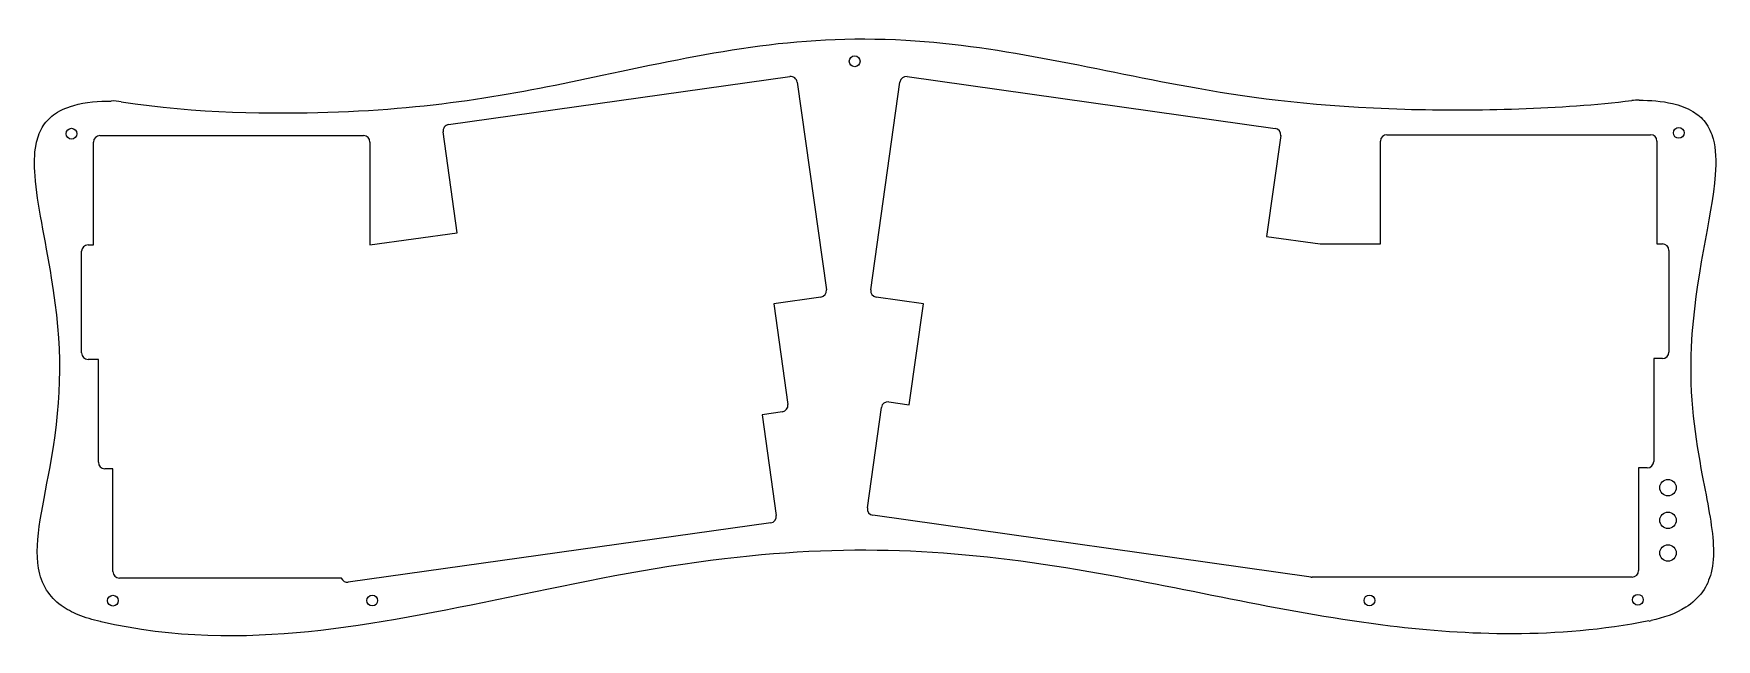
# Model space of a CAD drawing. Header units: millimetres. Extents: x -148 to 148, y -53 to 53.
import ezdxf

# ---------------------------------------------------------------- set-up
doc = ezdxf.new("R2010")
doc.units = ezdxf.units.MM
doc.layers.get('0').update_dxf_attribs({"linetype": 'CONTINUOUS'})

msp = doc.modelspace()

# ---------------------------------------------------------------- linework, layer by layer
for p, q in [((-75.14, 37.29), (-14.99, 45.75)), ((-13.71, 44.78), (-8.57, 8.22)), ((-0.76, 8.21), (4.38, 44.78)), ((5.67, 45.75), (70.53, 36.63)), ((-73.62, 18.27), (-76.11, 36.01)), ((-137.72, 16.12), (-137.72, 34.23)), ((-136.58, 35.36), (-90.13, 35.36)), ((-88.99, 34.23), (-88.99, 16.11)), ((71.5, 35.35), (69.01, 17.61)), ((89.07, 16.28), (89.07, 34.38)), ((90.21, 35.52), (136.66, 35.52)), ((137.79, 34.38), (137.79, 16.28)), ((-88.99, 16.11), (-73.62, 18.27)), ((-139.81, -2.89), (-139.81, 14.99)), ((-138.68, 16.12), (-137.72, 16.12)), ((69.01, 17.61), (78.47, 16.28)), ((78.47, 16.28), (89.07, 16.28)), ((137.79, 16.28), (138.76, 16.28)), ((139.89, 15.14), (139.89, -2.74)), ((-9.54, 6.93), (-17.84, 5.76)), ((8.52, 5.76), (0.21, 6.93)), ((-17.84, 5.76), (-15.35, -11.98)), ((6.02, -12.01), (8.52, 5.76)), ((-136.86, -4.03), (-138.68, -4.03)), ((-136.86, -22.13), (-136.86, -4.03)), ((137.23, -3.87), (137.23, -21.98)), ((138.76, -3.87), (137.23, -3.87)), ((2.43, -11.51), (6.02, -12.01)), ((-16.32, -13.26), (-19.9, -13.76)), ((-19.9, -13.76), (-17.41, -31.52)), ((-1.34, -30.18), (1.15, -12.48)), ((-134.29, -23.27), (-135.72, -23.27)), ((-134.29, -41.37), (-134.29, -23.27)), ((134.56, -23.12), (134.56, -41.21)), ((136.09, -23.12), (134.56, -23.12)), ((76.83, -42.34), (-0.38, -31.46)), ((-18.38, -32.8), (-92.81, -43.25)), ((-94.04, -42.51), (-133.15, -42.51)), ((133.42, -42.35), (77.04, -42.36))]:
    msp.add_line(p, q)
for centre, radius in [((-3.58, 48.44), 0.95), ((-141.59, 35.69), 0.95), ((141.64, 35.84), 0.95), ((139.74, -26.6), 1.45), ((139.74, -32.35), 1.45), ((139.74, -38.1), 1.45), ((-134.29, -46.49), 0.95), ((-88.59, -46.47), 0.95), ((87.13, -46.46), 0.95), ((134.43, -46.34), 0.95)]:
    msp.add_circle(centre, radius)
for centre, radius, start, end in [((-14.84, 44.62), 1.14, 7.9974, 97.9995), ((5.51, 44.62), 1.14, 81.9992, 171.9973), ((134.49, 32.12), 9.47, 89.0172, 96.83), ((-134.34, 31.98), 9.47, 80.7894, 91.4487), ((-74.98, 36.17), 1.14, 97.9995, 188.0027), ((70.37, 35.5), 1.14, -7.9979, 81.9992), ((-136.58, 34.23), 1.14, 90, 180), ((-90.13, 34.23), 1.14, 0, 90), ((90.21, 34.38), 1.14, 90, 180), ((136.66, 34.38), 1.14, 0, 90), ((-138.68, 14.99), 1.14, 90, 180), ((138.76, 15.14), 1.14, 0, 90), ((-9.7, 8.06), 1.14, -81.9924, 7.9974), ((0.37, 8.06), 1.14, 171.9973, 261.994), ((-138.68, -2.89), 1.14, 180, 270), ((138.76, -2.74), 1.14, -90, 0), ((2.27, -12.64), 1.14, 82.0002, 171.9973), ((-16.48, -12.13), 1.14, -81.9997, 7.9987), ((-135.72, -22.13), 1.14, 180, 270), ((136.09, -21.98), 1.14, -90, 0), ((-18.54, -31.68), 1.14, -82.0117, 7.9604), ((-0.22, -30.34), 1.14, 171.9973, 261.9818), ((-133.15, -41.37), 1.14, 180, 270), ((133.42, -41.21), 1.14, -89.9988, 0), ((-92.97, -42.12), 1.14, 199.8086, 277.9883), ((77.68, -33.45), 8.93, 264.5341, 265.8846), ((-139.47, -63.38), 13.54, 76.8203, 77.4903), ((133.77, -36.8), 13.53, 281.1687, 282.8734)]:
    msp.add_arc(centre, radius, start, end)
for points, knots in [([(-132.82, 41.33), (-119.88, 39.23), (-105.64, 39.19), (-76.63, 40.09), (-62.91, 42.83), (-29.91, 49.81), (-14.34, 53.29), (23.07, 51.14), (39.14, 46.81), (67.12, 41.89), (78.11, 40.44), (106.07, 39.65), (120.9, 40.03), (133.36, 41.53)], [-35.689297, -35.689297, -35.689297, -35.689297, -32.297636, -32.297636, -25.050033, -25.050033, -16.192483, -16.192483, -8.286356, -8.286356, -3.764229, -3.764229, 0, 0, 0, 0]), ([(134.65, 41.59), (136.59, 41.59), (138.66, 41.44), (141.79, 40.71), (143.03, 40.27), (144.96, 39.11), (145.68, 38.48), (146.96, 36.83), (147.41, 35.83), (148.18, 32.99), (148.26, 30.89), (147.5, 20.8), (144.39, 10.44), (143.42, -10.8), (144.53, -17.83), (146.67, -29.13), (147.55, -33.2), (147.8, -38.45), (147.71, -40.09), (147.02, -42.8), (146.54, -43.91), (145.03, -46.03), (144.02, -46.93), (141.03, -48.81), (138.88, -49.53), (136.79, -49.99)], [-8.204527, -8.204527, -8.204527, -8.204527, -7.594381, -7.594381, -7.195375, -7.195375, -6.889407, -6.889407, -6.542858, -6.542858, -5.967686, -5.967686, -4.156647, -4.156647, -2.826722, -2.826722, -1.887579, -1.887579, -1.420276, -1.420276, -1.053382, -1.053382, -0.642461, -0.642461, 0, 0, 0, 0]), ([(-136.54, -50.16), (-137.85, -49.88), (-139.17, -49.49), (-141.47, -48.54), (-142.5, -48), (-144.44, -46.57), (-145.3, -45.68), (-146.71, -43.45), (-147.15, -42.16), (-148.26, -35.85), (-146.49, -29.46), (-143.22, -10.48), (-143.12, -1.84), (-146.21, 17.24), (-147.64, 23.34), (-148.17, 30.27), (-148.16, 32.13), (-147.63, 34.84), (-147.3, 35.85), (-146.24, 37.65), (-145.57, 38.38), (-143.86, 39.67), (-142.7, 40.24), (-139.1, 41.26), (-136.74, 41.44), (-134.58, 41.44)], [-11.888036, -11.888036, -11.888036, -11.888036, -11.297084, -11.297084, -10.790713, -10.790713, -10.238035, -10.238035, -9.629548, -9.629548, -7.423285, -7.423285, -4.402639, -4.402639, -2.684289, -2.684289, -1.983873, -1.983873, -1.539229, -1.539229, -1.11833, -1.11833, -0.647671, -0.647671, 0, 0, 0, 0]), ([(136.39, -50.07), (120.09, -53.29), (104.12, -52.58), (72.84, -48.79), (55.8, -44.54), (15.92, -37.65), (-2.99, -36.32), (-53.03, -42.31), (-76.51, -49.63), (-111.12, -53.09), (-123.6, -53.19), (-136.39, -50.2)], [-29.702973, -29.702973, -29.702973, -29.702973, -25.24289, -25.24289, -19.258842, -19.258842, -12.060997, -12.060997, -3.938633, -3.938633, 0, 0, 0, 0])]:
    msp.add_open_spline(points, degree=3, knots=knots)

doc.saveas('drawing.dxf')
